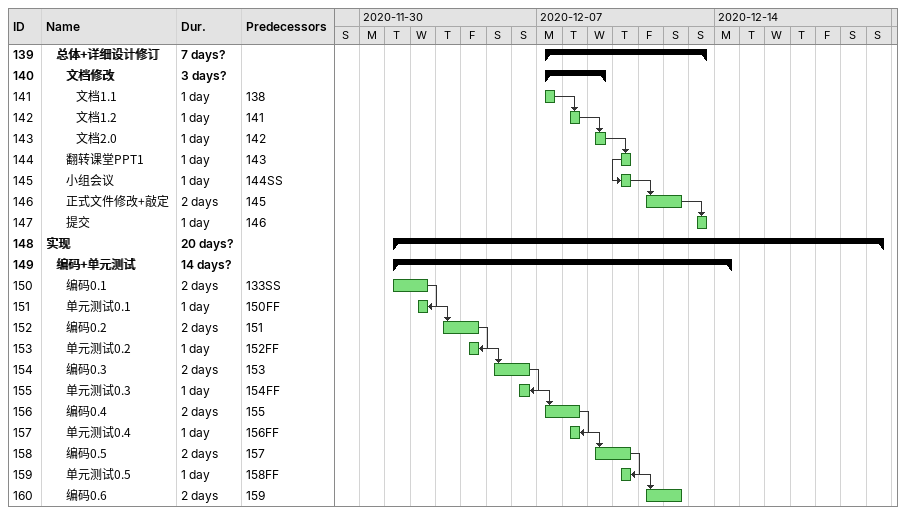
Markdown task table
| ID | Level | Task | Duration | Start | Finish | Predecessors |
|---|---|---|---|---|---|---|
| 139 | 2 | **总体+详细设计修订** | 7d? | 2020-12-07 | 2020-12-13 |  |
| 140 | 3 | **文档修改** | 3d? | 2020-12-07 | 2020-12-09 |  |
| 141 | 4 | 文档1.1 | 1d | 2020-12-07 | 2020-12-07 | 138 |
| 142 | 4 | 文档1.2 | 1d | 2020-12-08 | 2020-12-08 | 141 |
| 143 | 4 | 文档2.0 | 1d | 2020-12-09 | 2020-12-09 | 142 |
| 144 | 3 | 翻转课堂PPT1 | 1d | 2020-12-10 | 2020-12-10 | 143 |
| 145 | 3 | 小组会议 | 1d | 2020-12-10 | 2020-12-10 | 144SS |
| 146 | 3 | 正式文件修改+敲定 | 2d | 2020-12-11 | 2020-12-12 | 145 |
| 147 | 3 | 提交 | 1d | 2020-12-13 | 2020-12-13 | 146 |
| 148 | 1 | **实现** | 20d? | 2020-12-01 | 2020-12-20 |  |
| 149 | 2 | **编码+单元测试** | 14d? | 2020-12-01 | 2020-12-14 |  |
| 150 | 3 | 编码0.1 | 2d | 2020-12-01 | 2020-12-02 | 133SS |
| 151 | 3 | 单元测试0.1 | 1d | 2020-12-02 | 2020-12-02 | 150FF |
| 152 | 3 | 编码0.2 | 2d | 2020-12-03 | 2020-12-04 | 151 |
| 153 | 3 | 单元测试0.2 | 1d | 2020-12-04 | 2020-12-04 | 152FF |
| 154 | 3 | 编码0.3 | 2d | 2020-12-05 | 2020-12-06 | 153 |
| 155 | 3 | 单元测试0.3 | 1d | 2020-12-06 | 2020-12-06 | 154FF |
| 156 | 3 | 编码0.4 | 2d | 2020-12-07 | 2020-12-08 | 155 |
| 157 | 3 | 单元测试0.4 | 1d | 2020-12-08 | 2020-12-08 | 156FF |
| 158 | 3 | 编码0.5 | 2d | 2020-12-09 | 2020-12-10 | 157 |
| 159 | 3 | 单元测试0.5 | 1d | 2020-12-10 | 2020-12-10 | 158FF |
| 160 | 3 | 编码0.6 | 2d | 2020-12-11 | 2020-12-12 | 159 |
